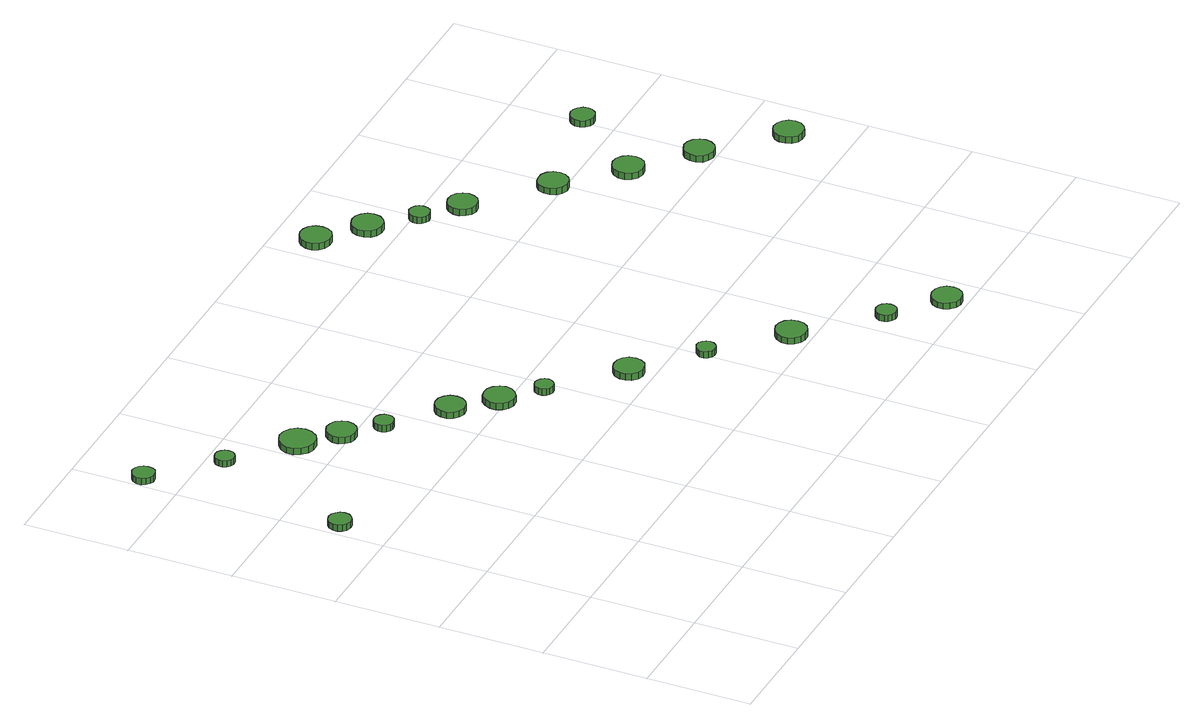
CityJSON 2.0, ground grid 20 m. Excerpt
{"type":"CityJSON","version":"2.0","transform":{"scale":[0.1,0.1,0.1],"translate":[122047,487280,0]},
"CityObjects":{
"tree1":{"type":"SolitaryVegetationObject","attributes":{"function":"something"},"geometry":[{"type":"MultiSurface","lod":"1","boundaries":[[[0,1,2,3,4,5,6,7,8,9,10,11,12,13,14]],[[15,16,17,18,19,20,21,22,23,24,25,26,27,28,29]],[[0,29,28,1]],[[1,28,27,2]],[[2,27,26,3]],[[3,26,25,4]],[[4,25,24,5]],[[5,24,23,6]],[[6,23,22,7]],[[7,22,21,8]],[[8,21,20,9]],[[9,20,19,10]],[[10,19,18,11]],[[11,18,17,12]],[[12,17,16,13]],[[13,16,15,14]],[[14,15,29,0]]]}]},
"tree2":{"type":"SolitaryVegetationObject","attributes":{"function":"something"},"geometry":[{"type":"MultiSurface","lod":"1","boundaries":[[[30,31,32,33,34,35,36,37,38,39,40,41,42,43,44]],[[45,46,47,48,49,50,51,52,53,54,55,56,57,58,59]],[[30,59,58,31]],[[31,58,57,32]],[[32,57,56,33]],[[33,56,55,34]],[[34,55,54,35]],[[35,54,53,36]],[[36,53,52,37]],[[37,52,51,38]],[[38,51,50,39]],[[39,50,49,40]],[[40,49,48,41]],[[41,48,47,42]],[[42,47,46,43]],[[43,46,45,44]],[[44,45,59,30]]]}]},
"tree3":{"type":"SolitaryVegetationObject","attributes":{"function":"something"},"geometry":[{"type":"MultiSurface","lod":"1","boundaries":[[[60,61,62,63,64,65,66,67,68,69,70,71,72,73,74]],[[75,76,77,78,79,80,81,82,83,84,85,86,87,88,89]],[[60,89,88,61]],[[61,88,87,62]],[[62,87,86,63]],[[63,86,85,64]],[[64,85,84,65]],[[65,84,83,66]],[[66,83,82,67]],[[67,82,81,68]],[[68,81,80,69]],[[69,80,79,70]],[[70,79,78,71]],[[71,78,77,72]],[[72,77,76,73]],[[73,76,75,74]],[[74,75,89,60]]]}]},
"tree4":{"type":"SolitaryVegetationObject","attributes":{"function":"something"},"geometry":[{"type":"MultiSurface","lod":"1","boundaries":[[[90,91,92,93,94,95,96,97,98,99,100,101,102,103,104]],[[105,106,107,108,109,110,111,112,113,114,115,116,117,118,119]],[[90,119,118,91]],[[91,118,117,92]],[[92,117,116,93]],[[93,116,115,94]],[[94,115,114,95]],[[95,114,113,96]],[[96,113,112,97]],[[97,112,111,98]],[[98,111,110,99]],[[99,110,109,100]],[[100,109,108,101]],[[101,108,107,102]],[[102,107,106,103]],[[103,106,105,104]],[[104,105,119,90]]]}]},
"tree5":{"type":"SolitaryVegetationObject","attributes":{"function":"something"},"geometry":[{"type":"MultiSurface","lod":"1","boundaries":[[[120,121,122,123,124,125,126,127,128,129,130,131,132,133,134]],[[135,136,137,138,139,140,141,142,143,144,145,146,147,148,149]],[[120,149,148,121]],[[121,148,147,122]],[[122,147,146,123]],[[123,146,145,124]],[[124,145,144,125]],[[125,144,143,126]],[[126,143,142,127]],[[127,142,141,128]],[[128,141,140,129]],[[129,140,139,130]],[[130,139,138,131]],[[131,138,137,132]],[[132,137,136,133]],[[133,136,135,134]],[[134,135,149,120]]]}]},
"tree6":{"type":"SolitaryVegetationObject","attributes":{"function":"something"},"geometry":[{"type":"MultiSurface","lod":"1","boundaries":[[[150,151,152,153,154,155,156,157,158,159,160,161,162,163,164]],[[165,166,167,168,169,170,171,172,173,174,175,176,177,178,179]],[[150,179,178,151]],[[151,178,177,152]],[[152,177,176,153]],[[153,176,175,154]],[[154,175,174,155]],[[155,174,173,156]],[[156,173,172,157]],[[157,172,171,158]],[[158,171,170,159]],[[159,170,169,160]],[[160,169,168,161]],[[161,168,167,162]],[[162,167,166,163]],[[163,166,165,164]],[[164,165,179,150]]]}]},
"tree7":{"type":"SolitaryVegetationObject","attributes":{"function":"something"},"geometry":[{"type":"MultiSurface","lod":"1","boundaries":[[[180,181,182,183,184,185,186,187,188,189,190,191,192,193,194]],[[195,196,197,198,199,200,201,202,203,204,205,206,207,208,209]],[[180,209,208,181]],[[181,208,207,182]],[[182,207,206,183]],[[183,206,205,184]],[[184,205,204,185]],[[185,204,203,186]],[[186,203,202,187]],[[187,202,201,188]],[[188,201,200,189]],[[189,200,199,190]],[[190,199,198,191]],[[191,198,197,192]],[[192,197,196,193]],[[193,196,195,194]],[[194,195,209,180]]]}]},
"tree8":{"type":"SolitaryVegetationObject","attributes":{"function":"something"},"geometry":[{"type":"MultiSurface","lod":"1","boundaries":[[[210,211,212,213,214,215,216,217,218,219,220,221,222,223,224]],[[225,226,227,228,229,230,231,232,233,234,235,236,237,238,239]],[[210,239,238,211]],[[211,238,237,212]],[[212,237,236,213]],[[213,236,235,214]],[[214,235,234,215]],[[215,234,233,216]],[[216,233,232,217]],[[217,232,231,218]],[[218,231,230,219]],[[219,230,229,220]],[[220,229,228,221]],[[221,228,227,222]],[[222,227,226,223]],[[223,226,225,224]],[[224,225,239,210]]]}]},
"tree9":{"type":"SolitaryVegetationObject","attributes":{"function":"something"},"geometry":[{"type":"MultiSurface","lod":"1","boundaries":[[[240,241,242,243,244,245,246,247,248,249,250,251,252,253,254]],[[255,256,257,258,259,260,261,262,263,264,265,266,267,268,269]],[[240,269,268,241]],[[241,268,267,242]],[[242,267,266,243]],[[243,266,265,244]],[[244,265,264,245]],[[245,264,263,246]],[[246,263,262,247]],[[247,262,261,248]],[[248,261,260,249]],[[249,260,259,250]],[[250,259,258,251]],[[251,258,257,252]],[[252,257,256,253]],[[253,256,255,254]],[[254,255,269,240]]]}]},
"tree10":{"type":"SolitaryVegetationObject","attributes":{"function":"something"},"geometry":[{"type":"MultiSurface","lod":"1","boundaries":[[[270,271,272,273,274,275,276,277,278,279,280,281,282,283,284]],[[285,286,287,288,289,290,291,292,293,294,295,296,297,298,299]],[[270,299,298,271]],[[271,298,297,272]],[[272,297,296,273]],[[273,296,295,274]],[[274,295,294,275]],[[275,294,293,276]],[[276,293,292,277]],[[277,292,291,278]],[[278,291,290,279]],[[279,290,289,280]],[[280,289,288,281]],[[281,288,287,282]],[[282,287,286,283]],[[283,286,285,284]],[[284,285,299,270]]]}]},
"tree11":{"type":"SolitaryVegetationObject","attributes":{"function":"something"},"geometry":[{"type":"MultiSurface","lod":"1","boundaries":[[[300,301,302,303,304,305,306,307,308,309,310,311,312,313,314]],[[315,316,317,318,319,320,321,322,323,324,325,326,327,328,329]],[[300,329,328,301]],[[301,328,327,302]],[[302,327,326,303]],[[303,326,325,304]],[[304,325,324,305]],[[305,324,323,306]],[[306,323,322,307]],[[307,322,321,308]],[[308,321,320,309]],[[309,320,319,310]],[[310,319,318,311]],[[311,318,317,312]],[[312,317,316,313]],[[313,316,315,314]],[[314,315,329,300]]]}]},
"tree12":{"type":"SolitaryVegetationObject","attributes":{"function":"something"},"geometry":[{"type":"MultiSurface","lod":"1","boundaries":[[[330,331,332,333,334,335,336,337,338,339,340,341,342,343,344]],[[345,346,347,348,349,350,351,352,353,354,355,356,357,358,359]],[[330,359,358,331]],[[331,358,357,332]],[[332,357,356,333]],[[333,356,355,334]],[[334,355,354,335]],[[335,354,353,336]],[[336,353,352,337]],[[337,352,351,338]],[[338,351,350,339]],[[339,350,349,340]],[[340,349,348,341]],[[341,348,347,342]],[[342,347,346,343]],[[343,346,345,344]],[[344,345,359,330]]]}]},
"tree13":{"type":"SolitaryVegetationObject","attributes":{"function":"something"},"geometry":[{"type":"MultiSurface","lod":"1","boundaries":[[[360,361,362,363,364,365,366,367,368,369,370,371,372,373,374]],[[375,376,377,378,379,380,381,382,383,384,385,386,387,388,389]],[[360,389,388,361]],[[361,388,387,362]],[[362,387,386,363]],[[363,386,385,364]],[[364,385,384,365]],[[365,384,383,366]],[[366,383,382,367]],[[367,382,381,368]],[[368,381,380,369]],[[369,380,379,370]],[[370,379,378,371]],[[371,378,377,372]],[[372,377,376,373]],[[373,376,375,374]],[[374,375,389,360]]]}]},
"tree14":{"type":"SolitaryVegetationObject","attributes":{"function":"something"},"geometry":[{"type":"MultiSurface","lod":"1","boundaries":[[[390,391,392,393,394,395,396,397,398,399,400,401,402,403,404]],[[405,406,407,408,409,410,411,412,413,414,415,416,417,418,419]],[[390,419,418,391]],[[391,418,417,392]],[[392,417,416,393]],[[393,416,415,394]],[[394,415,414,395]],[[395,414,413,396]],[[396,413,412,397]],[[397,412,411,398]],[[398,411,410,399]],[[399,410,409,400]],[[400,409,408,401]],[[401,408,407,402]],[[402,407,406,403]],[[403,406,405,404]],[[404,405,419,390]]]}]},
"tree15":{"type":"SolitaryVegetationObject","attributes":{"function":"something"},"geometry":[{"type":"MultiSurface","lod":"1","boundaries":[[[420,421,422,423,424,425,426,427,428,429,430,431,432,433,434]],[[435,436,437,438,439,440,441,442,443,444,445,446,447,448,449]],[[420,449,448,421]],[[421,448,447,422]],[[422,447,446,423]],[[423,446,445,424]],[[424,445,444,425]],[[425,444,443,426]],[[426,443,442,427]],[[427,442,441,428]],[[428,441,440,429]],[[429,440,439,430]],[[430,439,438,431]],[[431,438,437,432]],[[432,437,436,433]],[[433,436,435,434]],[[434,435,449,420]]]}]},
"tree16":{"type":"SolitaryVegetationObject","attributes":{"function":"something"},"geometry":[{"type":"MultiSurface","lod":"1","boundaries":[[[450,451,452,453,454,455,456,457,458,459,460,461,462,463,464]],[[465,466,467,468,469,470,471,472,473,474,475,476,477,478,479]],[[450,479,478,451]],[[451,478,477,452]],[[452,477,476,453]],[[453,476,475,454]],[[454,475,474,455]],[[455,474,473,456]],[[456,473,472,457]],[[457,472,471,458]],[[458,471,470,459]],[[459,470,469,460]],[[460,469,468,461]],[[461,468,467,462]],[[462,467,466,463]],[[463,466,465,464]],[[464,465,479,450]]]}]},
"tree17":{"type":"SolitaryVegetationObject","attributes":{"function":"something"},"geometry":[{"type":"MultiSurface","lod":"1","boundaries":[[[480,481,482,483,484,485,486,487,488,489,490,491,492,493,494]],[[495,496,497,498,499,500,501,502,503,504,505,506,507,508,509]],[[480,509,508,481]],[[481,508,507,482]],[[482,507,506,483]],[[483,506,505,484]],[[484,505,504,485]],[[485,504,503,486]],[[486,503,502,487]],[[487,502,501,488]],[[488,501,500,489]],[[489,500,499,490]],[[490,499,498,491]],[[491,498,497,492]],[[492,497,496,493]],[[493,496,495,494]],[[494,495,509,480]]]}]},
"tree18":{"type":"SolitaryVegetationObject","attributes":{"function":"something"},"geometry":[{"type":"MultiSurface","lod":"1","boundaries":[[[510,511,512,513,514,515,516,517,518,519,520,521,522,523,524]],[[525,526,527,528,529,530,531,532,533,534,535,536,537,538,539]],[[510,539,538,511]],[[511,538,537,512]],[[512,537,536,513]],[[513,536,535,514]],[[514,535,534,515]],[[515,534,533,516]],[[516,533,532,517]],[[517,532,531,518]],[[518,531,530,519]],[[519,530,529,520]],[[520,529,528,521]],[[521,528,527,522]],[[522,527,526,523]],[[523,526,525,524]],[[524,525,539,510]]]}]},
"tree19":{"type":"SolitaryVegetationObject","attributes":{"function":"something"},"geometry":[{"type":"MultiSurface","lod":"1","boundaries":[[[540,541,542,543,544,545,546,547,548,549,550,551,552,553,554]],[[555,556,557,558,559,560,561,562,563,564,565,566,567,568,569]],[[540,569,568,541]],[[541,568,567,542]],[[542,567,566,543]],[[543,566,565,544]],[[544,565,564,545]],[[545,564,563,546]],[[546,563,562,547]],[[547,562,561,548]],[[548,561,560,549]],[[549,560,559,550]],[[550,559,558,551]],[[551,558,557,552]],[[552,557,556,553]],[[553,556,555,554]],[[554,555,569,540]]]}]},
"tree20":{"type":"SolitaryVegetationObject","attributes":{"function":"something"},"geometry":[{"type":"MultiSurface","lod":"1","boundaries":[[[570,571,572,573,574,575,576,577,578,579,580,581,582,583,584]],[[585,586,587,588,589,590,591,592,593,594,595,596,597,598,599]],[[570,599,598,571]],[[571,598,597,572]],[[572,597,596,573]],[[573,596,595,574]],[[574,595,594,575]],[[575,594,593,576]],[[576,593,592,577]],[[577,592,591,578]],[[578,591,590,579]],[[579,590,589,580]],[[580,589,588,581]],[[581,588,587,582]],[[582,587,586,583]],[[583,586,585,584]],[[584,585,599,570]]]}]},
"tree21":{"type":"SolitaryVegetationObject","attributes":{"function":"something"},"geometry":[{"type":"MultiSurface","lod":"1","boundaries":[[[600,601,602,603,604,605,606,607,608,609,610,611,612,613,614]],[[615,616,617,618,619,620,621,622,623,624,625,626,627,628,629]],[[600,629,628,601]],[[601,628,627,602]],[[602,627,626,603]],[[603,626,625,604]],[[604,625,624,605]],[[605,624,623,606]],[[606,623,622,607]],[[607,622,621,608]],[[608,621,620,609]],[[609,620,619,610]],[[610,619,618,611]],[[611,618,617,612]],[[612,617,616,613]],[[613,616,615,614]],[[614,615,629,600]]]}]},
"tree22":{"type":"SolitaryVegetationObject","attributes":{"function":"something"},"geometry":[{"type":"MultiSurface","lod":"1","boundaries":[[[630,631,632,633,634,635,636,637,638,639,640,641,642,643,644]],[[645,646,647,648,649,650,651,652,653,654,655,656,657,658,659]],[[630,659,658,631]],[[631,658,657,632]],[[632,657,656,633]],[[633,656,655,634]],[[634,655,654,635]],[[635,654,653,636]],[[636,653,652,637]],[[637,652,651,638]],[[638,651,650,639]],[[639,650,649,640]],[[640,649,648,641]],[[641,648,647,642]],[[642,647,646,643]],[[643,646,645,644]],[[644,645,659,630]]]}]},
"tree23":{"type":"SolitaryVegetationObject","attributes":{"function":"something"},"geometry":[{"type":"MultiSurface","lod":"1","boundaries":[[[660,661,662,663,664,665,666,667,668,669,670,671,672,673,674]],[[675,676,677,678,679,680,681,682,683,684,685,686,687,688,689]],[[660,689,688,661]],[[661,688,687,662]],[[662,687,686,663]],[[663,686,685,664]],[[664,685,684,665]],[[665,684,683,666]],[[666,683,682,667]],[[667,682,681,668]],[[668,681,680,669]],[[669,680,679,670]],[[670,679,678,671]],[[671,678,677,672]],[[672,677,676,673]],[[673,676,675,674]],[[674,675,689,660]]]}]}
},
"vertices":[
[46,695,18],[45,703,18],[39,710,18],[32,715,18],[23,716,18],[14,713,18],[8,707,18],[4,699,18],[4,690,18],[8,682,18],[14,676,18],[23,673,18],[32,674,18],[39,679,18],[45,686,18],[45,686,5],[39,679,5],[32,674,5],[23,673,5],[14,676,5],[8,682,5],[4,690,5],[4,699,5],[8,707,5],[14,713,5],[23,716,5],[32,715,5],[39,710,5],[45,703,5],[46,695,5],
[42,1072,16],[41,1080,16],[36,1087,16],[28,1092,16],[19,1093,16],[11,1090,16],[5,1084,16],[1,1076,16],[1,1067,16],[5,1060,16],[11,1054,16],[19,1051,16],[28,1052,16],[36,1056,16],[41,1063,16],[41,1063,3],[36,1056,3],[28,1052,3],[19,1051,3],[11,1054,3],[5,1060,3],[1,1067,3],[1,1076,3],[5,1084,3],[11,1090,3],[19,1093,3],[28,1092,3],[36,1087,3],[41,1080,3],[42,1072,3],
[151,967,14],[150,974,14],[145,980,14],[139,984,14],[131,985,14],[124,982,14],[118,977,14],[115,970,14],[115,963,14],[118,956,14],[124,951,14],[131,948,14],[139,949,14],[145,953,14],[150,959,14],[150,959,2],[145,953,2],[139,949,2],[131,948,2],[124,951,2],[118,956,2],[115,963,2],[115,970,2],[118,977,2],[124,982,2],[131,985,2],[139,984,2],[145,980,2],[150,974,2],[151,967,2],
[267,872,17],[264,886,17],[256,897,17],[244,904,17],[230,906,17],[217,901,17],[206,892,17],[200,879,17],[200,865,17],[206,853,17],[217,843,17],[230,839,17],[244,840,17],[256,847,17],[264,859,17],[264,859,4],[256,847,4],[244,840,4],[230,839,4],[217,843,4],[206,853,4],[200,865,4],[200,879,4],[206,892,4],[217,901,4],[230,906,4],[244,904,4],[256,897,4],[264,886,4],[267,872,4],
[322,815,16],[319,826,16],[313,836,16],[303,841,16],[291,843,16],[280,839,16],[272,831,16],[267,821,16],[267,809,16],[272,799,16],[280,791,16],[291,788,16],[303,789,16],[313,795,16],[319,804,16],[319,804,3],[313,795,3],[303,789,3],[291,788,3],[280,791,3],[272,799,3],[267,809,3],[267,821,3],[272,831,3],[280,839,3],[291,843,3],[303,841,3],[313,836,3],[319,826,3],[322,815,3],
[371,760,16],[370,768,16],[365,774,16],[358,778,16],[350,779,16],[343,777,16],[337,771,16],[334,764,16],[334,756,16],[337,749,16],[343,744,16],[350,742,16],[358,743,16],[365,746,16],[370,753,16],[370,753,3],[365,746,3],[358,743,3],[350,742,3],[343,744,3],[337,749,3],[334,756,3],[334,764,3],[337,771,3],[343,777,3],[350,779,3],[358,778,3],[365,774,3],[370,768,3],[371,760,3],
[475,676,17],[473,688,17],[466,697,17],[456,703,17],[444,704,17],[433,701,17],[424,693,17],[420,682,17],[420,670,17],[424,660,17],[433,652,17],[444,648,17],[456,649,17],[466,655,17],[473,665,17],[473,665,4],[466,655,4],[456,649,4],[444,648,4],[433,652,4],[424,660,4],[420,670,4],[420,682,4],[424,693,4],[433,701,4],[444,704,4],[456,703,4],[466,697,4],[473,688,4],[475,676,4],
[541,611,16],[538,623,16],[531,633,16],[521,639,16],[508,640,16],[497,637,16],[488,628,16],[483,617,16],[483,605,16],[488,594,16],[497,586,16],[508,582,16],[521,583,16],[531,590,16],[538,599,16],[538,599,3],[531,590,3],[521,583,3],[508,582,3],[497,586,3],[488,594,3],[483,605,3],[483,617,3],[488,628,3],[497,637,3],[508,640,3],[521,639,3],[531,633,3],[538,623,3],[541,611,3],
[596,555,15],[594,562,15],[590,568,15],[583,572,15],[576,573,15],[569,570,15],[564,566,15],[561,559,15],[561,552,15],[564,545,15],[569,540,15],[576,538,15],[583,538,15],[590,542,15],[594,548,15],[594,548,2],[590,542,2],[583,538,2],[576,538,2],[569,540,2],[564,545,2],[561,552,2],[561,559,2],[564,566,2],[569,570,2],[576,573,2],[583,572,2],[590,568,2],[594,562,2],[596,555,2],
[722,445,15],[720,457,15],[713,466,15],[703,472,15],[691,473,15],[680,470,15],[671,462,15],[667,451,15],[667,440,15],[671,429,15],[680,421,15],[691,417,15],[703,419,15],[713,424,15],[720,434,15],[720,434,2],[713,424,2],[703,419,2],[691,417,2],[680,421,2],[671,429,2],[667,440,2],[667,451,2],[671,462,2],[680,470,2],[691,473,2],[703,472,2],[713,466,2],[720,457,2],[722,445,2],
[826,349,15],[824,356,15],[820,362,15],[814,366,15],[806,367,15],[799,364,15],[794,359,15],[790,353,15],[790,345,15],[794,338,15],[799,333,15],[806,331,15],[814,332,15],[820,336,15],[824,342,15],[824,342,2],[820,336,2],[814,332,2],[806,331,2],[799,333,2],[794,338,2],[790,345,2],[790,353,2],[794,359,2],[799,364,2],[806,367,2],[814,366,2],[820,362,2],[824,356,2],[826,349,2],
[952,238,14],[950,250,14],[943,260,14],[932,266,14],[920,267,14],[908,263,14],[899,255,14],[894,244,14],[894,232,14],[899,221,14],[908,213,14],[920,209,14],[932,210,14],[943,216,14],[950,226,14],[950,226,1],[943,216,1],[932,210,1],[920,209,1],[908,213,1],[899,221,1],[894,232,1],[894,244,1],[899,255,1],[908,263,1],[920,267,1],[932,266,1],[943,260,1],[950,250,1],[952,238,1],
[1068,113,15],[1067,120,15],[1062,127,15],[1055,131,15],[1047,132,15],[1039,129,15],[1033,124,15],[1030,117,15],[1030,108,15],[1033,101,15],[1039,96,15],[1047,93,15],[1055,94,15],[1062,98,15],[1067,105,15],[1067,105,2],[1062,98,2],[1055,94,2],[1047,93,2],[1039,96,2],[1033,101,2],[1030,108,2],[1030,117,2],[1033,124,2],[1039,129,2],[1047,132,2],[1055,131,2],[1062,127,2],[1067,120,2],[1068,113,2],
[1165,36,15],[1163,48,15],[1156,57,15],[1146,63,15],[1134,64,15],[1123,61,15],[1114,53,15],[1109,42,15],[1109,30,15],[1114,20,15],[1123,12,15],[1134,8,15],[1146,10,15],[1156,15,15],[1163,25,15],[1163,25,3],[1156,15,3],[1146,10,3],[1134,8,3],[1123,12,3],[1114,20,3],[1109,30,3],[1109,42,3],[1114,53,3],[1123,61,3],[1134,64,3],[1146,63,3],[1156,57,3],[1163,48,3],[1165,36,3],
[883,1123,14],[881,1135,14],[874,1145,14],[863,1151,14],[851,1152,14],[839,1148,14],[830,1140,14],[825,1129,14],[825,1117,14],[830,1106,14],[839,1098,14],[851,1094,14],[863,1095,14],[874,1101,14],[881,1111,14],[881,1111,1],[874,1101,1],[863,1095,1],[851,1094,1],[839,1098,1],[830,1106,1],[825,1117,1],[825,1129,1],[830,1140,1],[839,1148,1],[851,1152,1],[863,1151,1],[874,1145,1],[881,1135,1],[883,1123,1],
[957,1057,15],[955,1069,15],[947,1079,15],[937,1085,15],[925,1086,15],[913,1082,15],[904,1074,15],[899,1063,15],[899,1051,15],[904,1040,15],[913,1032,15],[925,1028,15],[937,1029,15],[947,1035,15],[955,1045,15],[955,1045,2],[947,1035,2],[937,1029,2],[925,1028,2],[913,1032,2],[904,1040,2],[899,1051,2],[899,1063,2],[904,1074,2],[913,1082,2],[925,1086,2],[937,1085,2],[947,1079,2],[955,1069,2],[957,1057,2],
[1018,990,14],[1017,998,14],[1012,1004,14],[1005,1008,14],[997,1009,14],[989,1006,14],[983,1001,14],[980,994,14],[980,986,14],[983,978,14],[989,973,14],[997,970,14],[1005,971,14],[1012,975,14],[1017,982,14],[1017,982,1],[1012,975,1],[1005,971,1],[997,970,1],[989,973,1],[983,978,1],[980,986,1],[980,994,1],[983,1001,1],[989,1006,1],[997,1009,1],[1005,1008,1],[1012,1004,1],[1017,998,1],[1018,990,1],
[1089,935,14],[1086,946,14],[1080,955,14],[1070,961,14],[1058,962,14],[1047,959,14],[1039,951,14],[1034,940,14],[1034,929,14],[1039,919,14],[1047,911,14],[1058,907,14],[1070,909,14],[1080,914,14],[1086,924,14],[1086,924,1],[1080,914,1],[1070,909,1],[1058,907,1],[1047,911,1],[1039,919,1],[1034,929,1],[1034,940,1],[1039,951,1],[1047,959,1],[1058,962,1],[1070,961,1],[1080,955,1],[1086,946,1],[1089,935,1],
[1215,818,16],[1213,830,16],[1206,839,16],[1196,845,16],[1184,846,16],[1173,843,16],[1164,835,16],[1160,824,16],[1160,812,16],[1164,802,16],[1173,794,16],[1184,790,16],[1196,791,16],[1206,797,16],[1213,807,16],[1213,807,3],[1206,797,3],[1196,791,3],[1184,790,3],[1173,794,3],[1164,802,3],[1160,812,3],[1160,824,3],[1164,835,3],[1173,843,3],[1184,846,3],[1196,845,3],[1206,839,3],[1213,830,3],[1215,818,3],
[1319,721,15],[1317,733,15],[1310,742,15],[1299,749,15],[1287,750,15],[1275,746,15],[1266,738,15],[1261,727,15],[1261,715,15],[1266,703,15],[1275,695,15],[1287,692,15],[1299,693,15],[1310,699,15],[1317,709,15],[1317,709,2],[1310,699,2],[1299,693,2],[1287,692,2],[1275,695,2],[1266,703,2],[1261,715,2],[1261,727,2],[1266,738,2],[1275,746,2],[1287,750,2],[1299,749,2],[1310,742,2],[1317,733,2],[1319,721,2],
[1420,631,15],[1418,642,15],[1411,652,15],[1401,658,15],[1389,659,15],[1378,655,15],[1369,648,15],[1365,637,15],[1365,625,15],[1369,614,15],[1378,607,15],[1389,603,15],[1401,604,15],[1411,610,15],[1418,620,15],[1418,620,2],[1411,610,2],[1401,604,2],[1389,603,2],[1378,607,2],[1369,614,2],[1365,625,2],[1365,637,2],[1369,648,2],[1378,655,2],[1389,659,2],[1401,658,2],[1411,652,2],[1418,642,2],[1420,631,2],
[1427,861,16],[1425,870,16],[1419,878,16],[1411,883,16],[1402,884,16],[1393,881,16],[1386,875,16],[1382,866,16],[1382,857,16],[1386,848,16],[1393,842,16],[1402,839,16],[1411,840,16],[1419,844,16],[1425,852,16],[1425,852,3],[1419,844,3],[1411,840,3],[1402,839,3],[1393,842,3],[1386,848,3],[1382,857,3],[1382,866,3],[1386,875,3],[1393,881,3],[1402,884,3],[1411,883,3],[1419,878,3],[1425,870,3],[1427,861,3],
[1544,516,13],[1542,527,13],[1535,536,13],[1525,542,13],[1513,544,13],[1502,540,13],[1493,532,13],[1489,521,13],[1489,510,13],[1493,499,13],[1502,491,13],[1513,488,13],[1525,489,13],[1535,495,13],[1542,504,13],[1542,504,0],[1535,495,0],[1525,489,0],[1513,488,0],[1502,491,0],[1493,499,0],[1489,510,0],[1489,521,0],[1493,532,0],[1502,540,0],[1513,544,0],[1525,542,0],[1535,536,0],[1542,527,0],[1544,516,0]
]}
